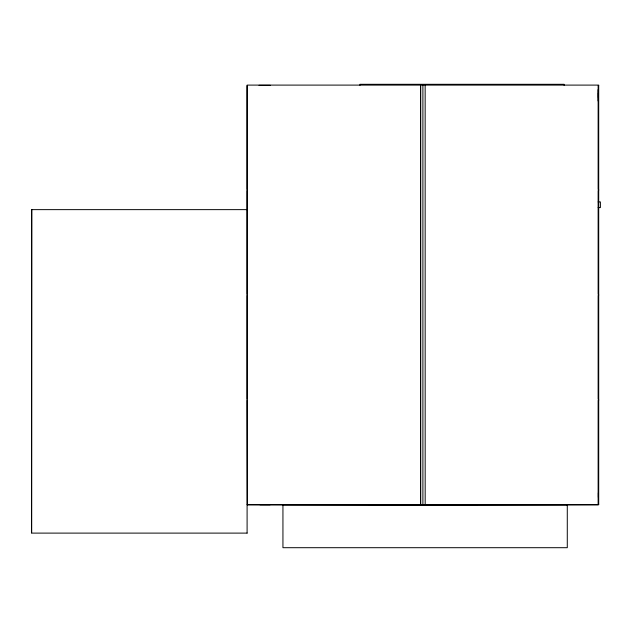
<?xml version="1.0" encoding="UTF-8"?>
<svg xmlns="http://www.w3.org/2000/svg" width="632" height="632" viewBox="0 0 632 632"><rect width="100%" height="100%" fill="white"/><g stroke="black" fill="none" stroke-linecap="round" stroke-linejoin="round"><path stroke-width="0.95" d="M422.919 504.526L422.895 505.087L247.096 504.747M247.096 533.108L247.096 85.099L598.702 85.099L598.702 504.747L422.895 505.087L422.895 85.32M247.096 85.668L247.096 189.442M598.702 85.668L598.133 85.668L598.133 189.442L598.702 189.442M598.133 89.633L598.133 100.978M247.096 190.58L247.096 294.354M598.702 190.588L598.133 190.58L598.133 294.354L598.702 294.354M598.133 201.924L600.4 201.924L600.4 207.596L598.133 207.596M247.096 209.634L31.6 209.634L31.624 533.108L247.128 533.108M247.096 295.492L247.096 399.266M598.702 295.492L598.133 295.492L598.133 399.266L598.702 399.266M247.096 400.404L247.325 504.747M598.702 400.404L598.133 400.404L598.133 504.186L598.702 504.186M259.91 504.747L270.125 504.747M282.938 504.826L567.283 504.826M369.025 505.087L476.884 505.087M31.6 532.879L31.829 209.634M598.362 93.038L598.362 97.573M598.362 492.842L598.362 497.376M598.133 504.747L247.665 504.747M567.283 504.747L567.283 547.699L282.938 547.699L282.938 504.747M564.107 85.32L564.107 84.301L359.956 84.301L359.956 85.32M425.154 85.32L425.178 504.526M420.643 85.32L420.643 504.526M420.62 85.32L420.62 504.526M270.346 85.32L259.009 85.32"/></g></svg>
